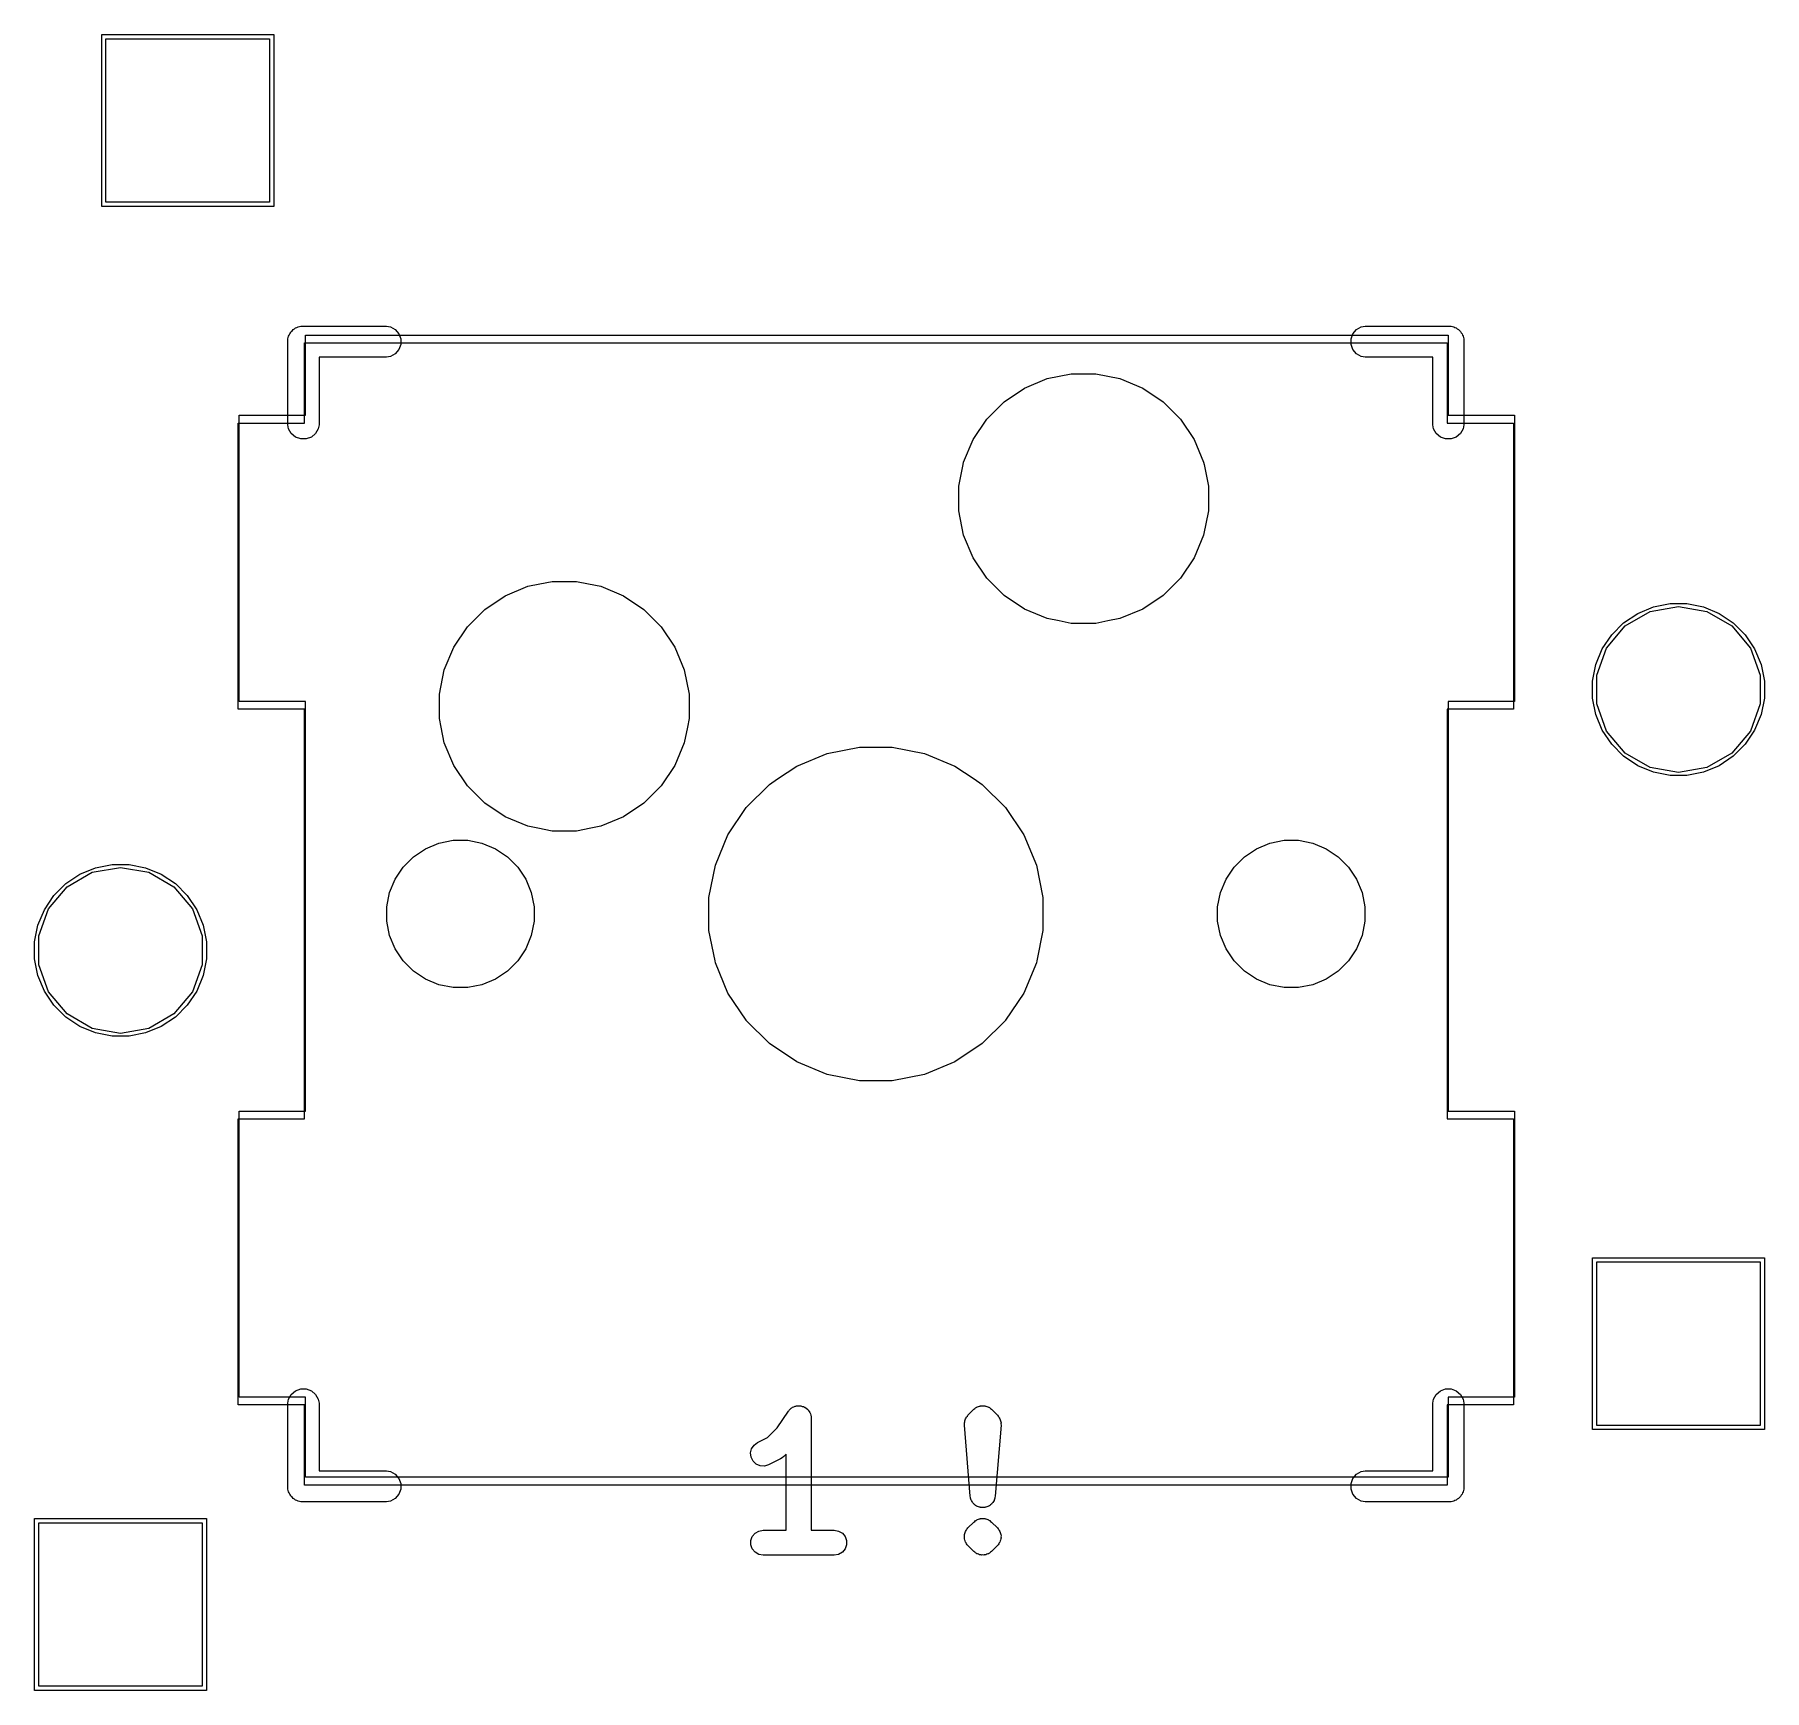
# Model space of a CAD drawing. Header units: millimetres. Extents: x 13 to 222, y -3 to 195.
# Drawn here: x 51.88 to 73.03, y 125.65 to 145.9 of the extents above; entities that cross this region are included whole.
import ezdxf

# ---------------------------------------------------------------- set-up
doc = ezdxf.new("R2010")
doc.units = ezdxf.units.MM
doc.header["$MEASUREMENT"] = 0
doc.layers.add('Ergodox plate', color=7, linetype='Continuous', lineweight=0, true_color=0xf6921e)
doc.layers.add('Orig switch cut', color=7, linetype='Continuous', lineweight=0, true_color=0xde3535)
doc.layers.add('Mask', color=134, linetype='Continuous')
doc.layers.add('Silk', color=142, linetype='Continuous')

msp = doc.modelspace()

# ---------------------------------------------------------------- linework, layer by layer
at = {"layer": 'Ergodox plate'}
msp.add_lwpolyline([(69.163, 142.222), (69.163, 141.241), (69.976, 141.241), (69.976, 137.741), (69.163, 137.741), (69.163, 132.732), (69.976, 132.732), (69.976, 129.232), (69.163, 129.232), (69.163, 128.252), (55.193, 128.252), (55.193, 129.232), (54.381, 129.232), (54.381, 132.732), (55.193, 132.732), (55.193, 137.741), (54.381, 137.741), (54.381, 141.241), (55.193, 141.241), (55.193, 142.222)], close=True, dxfattribs=at)
at = {"layer": 'Mask', "linetype": 'Continuous'}
for p, q in [((52.702, 143.795), (52.702, 145.897)), ((52.702, 145.897), (54.804, 145.897)), ((54.804, 145.897), (54.804, 143.795)), ((54.804, 143.795), (52.702, 143.795)), ((64.409, 141.718), (64.557, 141.748)), ((64.557, 141.748), (64.857, 141.748)), ((64.857, 141.748), (65.005, 141.718)), ((63.734, 141.407), (63.984, 141.574)), ((63.984, 141.574), (64.262, 141.689)), ((64.262, 141.689), (64.409, 141.718)), ((65.005, 141.718), (65.152, 141.689)), ((65.152, 141.689), (65.43, 141.574)), ((65.43, 141.574), (65.68, 141.407)), ((63.522, 141.194), (63.734, 141.407)), ((65.68, 141.407), (65.892, 141.194)), ((63.355, 140.944), (63.522, 141.194)), ((65.892, 141.194), (66.059, 140.944)), ((63.24, 140.667), (63.355, 140.944)), ((66.059, 140.944), (66.174, 140.667)), ((63.234, 140.637), (63.24, 140.667)), ((66.174, 140.667), (66.18, 140.637)), ((63.181, 140.373), (63.234, 140.637)), ((66.18, 140.637), (66.233, 140.373)), ((63.181, 140.372), (63.181, 140.373)), ((63.181, 140.071), (63.181, 140.372)), ((66.233, 140.373), (66.233, 140.372)), ((66.233, 140.372), (66.233, 140.071)), ((63.24, 139.776), (63.181, 140.071)), ((66.233, 140.071), (66.174, 139.776)), ((63.355, 139.499), (63.24, 139.776)), ((66.174, 139.776), (66.059, 139.499)), ((63.522, 139.249), (63.355, 139.499)), ((66.059, 139.499), (65.892, 139.249)), ((58.059, 139.178), (58.207, 139.208)), ((58.207, 139.208), (58.507, 139.208)), ((58.507, 139.208), (58.655, 139.178)), ((63.734, 139.036), (63.522, 139.249)), ((65.892, 139.249), (65.68, 139.036)), ((57.384, 138.867), (57.634, 139.034)), ((57.634, 139.034), (57.912, 139.149)), ((57.912, 139.149), (58.059, 139.178)), ((58.655, 139.178), (58.802, 139.149)), ((58.802, 139.149), (59.08, 139.034)), ((59.08, 139.034), (59.33, 138.867)), ((63.984, 138.869), (63.734, 139.036)), ((65.68, 139.036), (65.43, 138.869)), ((57.172, 138.654), (57.384, 138.867)), ((59.33, 138.867), (59.542, 138.654)), ((64.262, 138.754), (63.984, 138.869)), ((65.43, 138.869), (65.152, 138.754)), ((71.311, 138.703), (71.483, 138.818)), ((71.483, 138.818), (71.674, 138.897)), ((71.674, 138.897), (71.878, 138.938)), ((71.878, 138.938), (72.085, 138.938)), ((72.085, 138.938), (72.288, 138.897)), ((72.288, 138.897), (72.479, 138.818)), ((72.479, 138.818), (72.651, 138.703)), ((57.005, 138.404), (57.172, 138.654)), ((59.542, 138.654), (59.709, 138.404)), ((64.409, 138.725), (64.262, 138.754)), ((64.557, 138.696), (64.409, 138.725)), ((64.857, 138.696), (64.557, 138.696)), ((65.005, 138.725), (64.857, 138.696)), ((65.152, 138.754), (65.005, 138.725)), ((71.05, 138.384), (71.165, 138.557)), ((71.165, 138.557), (71.311, 138.703)), ((72.651, 138.703), (72.797, 138.557)), ((72.797, 138.557), (72.912, 138.384)), ((56.89, 138.128), (57.005, 138.404)), ((59.709, 138.404), (59.824, 138.128)), ((70.97, 138.193), (71.05, 138.384)), ((72.912, 138.384), (72.992, 138.193)), ((56.831, 137.832), (56.89, 138.127)), ((56.89, 138.127), (56.89, 138.128)), ((59.824, 138.128), (59.824, 138.127)), ((59.824, 138.127), (59.883, 137.832)), ((70.93, 137.99), (70.97, 138.193)), ((72.992, 138.193), (73.032, 137.99)), ((70.93, 137.783), (70.93, 137.99)), ((73.032, 137.99), (73.032, 137.783)), ((56.831, 137.531), (56.831, 137.832)), ((59.883, 137.832), (59.883, 137.531)), ((70.97, 137.58), (70.93, 137.783)), ((73.032, 137.783), (72.992, 137.58)), ((56.852, 137.428), (56.831, 137.531)), ((59.883, 137.531), (59.862, 137.428)), ((71.05, 137.389), (70.97, 137.58)), ((72.992, 137.58), (72.912, 137.389)), ((56.89, 137.236), (56.852, 137.428)), ((59.862, 137.428), (59.824, 137.236)), ((71.165, 137.217), (71.05, 137.389)), ((72.912, 137.389), (72.797, 137.217)), ((57.005, 136.959), (56.89, 137.236)), ((59.824, 137.236), (59.709, 136.959)), ((61.2, 136.95), (61.572, 137.104)), ((61.572, 137.104), (61.966, 137.183)), ((61.572, 137.104), (61.572, 137.104)), ((61.572, 137.104), (61.572, 137.104)), ((61.966, 137.183), (62.368, 137.183)), ((62.368, 137.183), (62.762, 137.104)), ((62.762, 137.104), (62.762, 137.104)), ((62.762, 137.104), (62.762, 137.104)), ((62.762, 137.104), (63.134, 136.95)), ((71.311, 137.07), (71.165, 137.217)), ((71.483, 136.955), (71.311, 137.07)), ((72.651, 137.07), (72.479, 136.955)), ((72.797, 137.217), (72.651, 137.07)), ((57.172, 136.709), (57.005, 136.959)), ((59.709, 136.959), (59.542, 136.709)), ((60.965, 136.793), (61.2, 136.95)), ((63.134, 136.95), (63.369, 136.793)), ((71.674, 136.876), (71.483, 136.955)), ((71.878, 136.836), (71.674, 136.876)), ((72.288, 136.876), (72.085, 136.836)), ((72.479, 136.955), (72.288, 136.876)), ((57.384, 136.496), (57.172, 136.709)), ((59.542, 136.709), (59.33, 136.496)), ((60.582, 136.443), (60.866, 136.727)), ((60.866, 136.727), (60.965, 136.793)), ((63.369, 136.793), (63.468, 136.727)), ((63.468, 136.727), (63.753, 136.443)), ((72.085, 136.836), (71.878, 136.836)), ((57.634, 136.329), (57.384, 136.496)), ((59.33, 136.496), (59.08, 136.329)), ((60.358, 136.108), (60.582, 136.443)), ((60.582, 136.443), (60.582, 136.443)), ((63.753, 136.443), (63.753, 136.443)), ((63.753, 136.443), (63.976, 136.108)), ((57.912, 136.214), (57.634, 136.329)), ((59.08, 136.329), (58.802, 136.214)), ((56.66, 135.94), (56.824, 136.008)), ((56.824, 136.008), (56.998, 136.043)), ((56.998, 136.043), (57.176, 136.043)), ((57.176, 136.043), (57.35, 136.008)), ((57.35, 136.008), (57.514, 135.94)), ((58.034, 136.19), (57.912, 136.214)), ((58.207, 136.156), (58.034, 136.19)), ((58.507, 136.156), (58.207, 136.156)), ((58.68, 136.19), (58.507, 136.156)), ((58.802, 136.214), (58.68, 136.19)), ((60.204, 135.737), (60.358, 136.108)), ((63.976, 136.108), (64.13, 135.737)), ((66.82, 135.94), (66.984, 136.008)), ((66.984, 136.008), (67.158, 136.043)), ((67.158, 136.043), (67.336, 136.043)), ((67.336, 136.043), (67.51, 136.008)), ((67.51, 136.008), (67.674, 135.94)), ((56.387, 135.716), (56.513, 135.841)), ((56.513, 135.841), (56.66, 135.94)), ((57.514, 135.94), (57.661, 135.841)), ((57.661, 135.841), (57.787, 135.716)), ((66.547, 135.716), (66.673, 135.841)), ((66.673, 135.841), (66.82, 135.94)), ((67.674, 135.94), (67.821, 135.841)), ((67.821, 135.841), (67.947, 135.716)), ((52.261, 135.513), (52.433, 135.628)), ((52.433, 135.628), (52.624, 135.707)), ((52.624, 135.707), (52.828, 135.748)), ((52.828, 135.748), (53.035, 135.748)), ((53.035, 135.748), (53.238, 135.707)), ((53.238, 135.707), (53.429, 135.628)), ((53.429, 135.628), (53.601, 135.513)), ((56.289, 135.568), (56.387, 135.716)), ((57.787, 135.716), (57.886, 135.568)), ((60.126, 135.343), (60.204, 135.737)), ((60.204, 135.737), (60.204, 135.737)), ((64.13, 135.737), (64.13, 135.737)), ((64.13, 135.737), (64.208, 135.343)), ((66.449, 135.568), (66.547, 135.716)), ((67.947, 135.716), (68.046, 135.568)), ((52.115, 135.367), (52.261, 135.513)), ((53.601, 135.513), (53.747, 135.367)), ((56.186, 135.23), (56.221, 135.404)), ((56.221, 135.404), (56.289, 135.568)), ((57.886, 135.568), (57.953, 135.404)), ((57.953, 135.404), (57.988, 135.23)), ((66.346, 135.23), (66.381, 135.404)), ((66.381, 135.404), (66.449, 135.568)), ((68.046, 135.568), (68.113, 135.404)), ((68.113, 135.404), (68.148, 135.23)), ((51.92, 135.003), (52, 135.194)), ((52, 135.194), (52.115, 135.367)), ((53.747, 135.367), (53.862, 135.194)), ((53.862, 135.194), (53.942, 135.003)), ((56.186, 135.053), (56.186, 135.23)), ((57.988, 135.23), (57.988, 135.053)), ((60.126, 134.941), (60.126, 135.343)), ((64.208, 135.343), (64.208, 134.941)), ((66.346, 135.053), (66.346, 135.23)), ((68.148, 135.23), (68.148, 135.053)), ((51.88, 134.8), (51.92, 135.003)), ((53.942, 135.003), (53.982, 134.8)), ((56.221, 134.879), (56.186, 135.053)), ((57.988, 135.053), (57.953, 134.879)), ((66.381, 134.879), (66.346, 135.053)), ((68.148, 135.053), (68.113, 134.879)), ((51.88, 134.593), (51.88, 134.8)), ((53.982, 134.8), (53.982, 134.593)), ((56.289, 134.715), (56.221, 134.879)), ((57.953, 134.879), (57.886, 134.715)), ((60.2, 134.567), (60.126, 134.941)), ((64.208, 134.941), (64.134, 134.567)), ((66.449, 134.715), (66.381, 134.879)), ((68.113, 134.879), (68.046, 134.715)), ((51.92, 134.39), (51.88, 134.593)), ((53.982, 134.593), (53.942, 134.39)), ((56.387, 134.567), (56.289, 134.715)), ((56.513, 134.442), (56.387, 134.567)), ((57.787, 134.567), (57.661, 134.442)), ((57.886, 134.715), (57.787, 134.567)), ((60.204, 134.546), (60.2, 134.567)), ((60.358, 134.175), (60.204, 134.546)), ((64.13, 134.546), (63.976, 134.175)), ((64.134, 134.567), (64.13, 134.546)), ((66.547, 134.567), (66.449, 134.715)), ((66.673, 134.442), (66.547, 134.567)), ((67.947, 134.567), (67.821, 134.442)), ((68.046, 134.715), (67.947, 134.567)), ((52, 134.199), (51.92, 134.39)), ((53.942, 134.39), (53.862, 134.199)), ((56.66, 134.343), (56.513, 134.442)), ((56.824, 134.275), (56.66, 134.343)), ((57.514, 134.343), (57.35, 134.275)), ((57.661, 134.442), (57.514, 134.343)), ((66.82, 134.343), (66.673, 134.442)), ((66.984, 134.275), (66.82, 134.343)), ((67.674, 134.343), (67.51, 134.275)), ((67.821, 134.442), (67.674, 134.343)), ((52.115, 134.027), (52, 134.199)), ((53.862, 134.199), (53.747, 134.027)), ((56.998, 134.241), (56.824, 134.275)), ((57.176, 134.241), (56.998, 134.241)), ((57.35, 134.275), (57.176, 134.241)), ((60.581, 133.842), (60.358, 134.175)), ((63.976, 134.175), (63.754, 133.842)), ((67.158, 134.241), (66.984, 134.275)), ((67.336, 134.241), (67.158, 134.241)), ((67.51, 134.275), (67.336, 134.241)), ((52.261, 133.88), (52.115, 134.027)), ((53.747, 134.027), (53.601, 133.88)), ((52.433, 133.765), (52.261, 133.88)), ((52.624, 133.686), (52.433, 133.765)), ((52.828, 133.646), (52.624, 133.686)), ((53.238, 133.686), (53.035, 133.646)), ((53.429, 133.765), (53.238, 133.686)), ((53.601, 133.88), (53.429, 133.765)), ((60.582, 133.84), (60.581, 133.842)), ((60.866, 133.556), (60.582, 133.84)), ((63.753, 133.84), (63.468, 133.556)), ((63.754, 133.842), (63.753, 133.84)), ((53.035, 133.646), (52.828, 133.646)), ((61.2, 133.333), (60.866, 133.556)), ((60.866, 133.556), (60.866, 133.556)), ((63.468, 133.556), (63.134, 133.333)), ((63.468, 133.556), (63.468, 133.556)), ((61.572, 133.179), (61.2, 133.333)), ((63.134, 133.333), (62.762, 133.179)), ((61.966, 133.101), (61.572, 133.179)), ((61.572, 133.179), (61.572, 133.179)), ((61.572, 133.179), (61.572, 133.179)), ((62.368, 133.101), (61.966, 133.101)), ((62.762, 133.179), (62.368, 133.101)), ((62.762, 133.179), (62.762, 133.179)), ((62.762, 133.179), (62.762, 133.179)), ((70.93, 128.836), (70.93, 130.938)), ((70.93, 130.938), (73.032, 130.938)), ((73.032, 130.938), (73.032, 128.836)), ((73.032, 128.836), (70.93, 128.836)), ((51.88, 125.646), (51.88, 127.748)), ((51.88, 127.748), (53.982, 127.748)), ((53.982, 127.748), (53.982, 125.646)), ((53.982, 125.646), (51.88, 125.646))]:
    msp.add_line(p, q, dxfattribs=at)
at = {"layer": 'Orig switch cut'}
msp.add_lwpolyline([(69.152, 142.127), (69.152, 141.146), (69.965, 141.146), (69.965, 137.646), (69.152, 137.646), (69.152, 132.637), (69.965, 132.637), (69.965, 129.137), (69.152, 129.137), (69.152, 128.157), (55.182, 128.157), (55.182, 129.137), (54.369, 129.137), (54.369, 132.637), (55.182, 132.637), (55.182, 137.646), (54.369, 137.646), (54.369, 141.146), (55.182, 141.146), (55.182, 142.127)], close=True, dxfattribs=at)
at = {"layer": 'Silk', "linetype": 'Continuous'}
for p, q in [((52.753, 143.846), (52.753, 145.846)), ((52.753, 145.846), (54.753, 145.846)), ((54.753, 145.846), (54.753, 143.846)), ((54.753, 143.846), (52.753, 143.846)), ((54.977, 142.175), (54.982, 142.191)), ((54.977, 142.158), (54.977, 142.175)), ((54.977, 141.125), (54.977, 142.158)), ((54.977, 142.158), (54.977, 142.158)), ((54.982, 142.191), (54.985, 142.208)), ((54.985, 142.208), (54.994, 142.222)), ((54.994, 142.222), (55, 142.238)), ((55, 142.238), (55.01, 142.251)), ((55.01, 142.251), (55.019, 142.266)), ((55.019, 142.266), (55.032, 142.277)), ((55.032, 142.277), (55.043, 142.29)), ((55.043, 142.29), (55.057, 142.298)), ((55.057, 142.298), (55.07, 142.309)), ((55.07, 142.309), (55.086, 142.315)), ((55.086, 142.315), (55.101, 142.323)), ((55.101, 142.323), (55.118, 142.326)), ((55.118, 142.326), (55.134, 142.332)), ((55.134, 142.332), (55.15, 142.332)), ((55.15, 142.332), (55.15, 142.332)), ((55.15, 142.332), (56.184, 142.332)), ((56.184, 142.332), (56.233, 142.323)), ((56.233, 142.323), (56.291, 142.29)), ((56.291, 142.29), (56.335, 142.238)), ((56.335, 142.238), (56.358, 142.175)), ((56.358, 142.175), (56.358, 142.108)), ((67.977, 142.175), (68, 142.238)), ((67.977, 142.108), (67.977, 142.175)), ((68, 142.238), (68.043, 142.29)), ((68.043, 142.29), (68.101, 142.323)), ((68.101, 142.323), (68.15, 142.332)), ((68.15, 142.332), (69.184, 142.332)), ((69.184, 142.332), (69.201, 142.332)), ((69.184, 142.332), (69.184, 142.332)), ((69.201, 142.332), (69.217, 142.326)), ((69.217, 142.326), (69.233, 142.323)), ((69.233, 142.323), (69.248, 142.315)), ((69.248, 142.315), (69.264, 142.309)), ((69.264, 142.309), (69.277, 142.298)), ((69.277, 142.298), (69.291, 142.29)), ((69.291, 142.29), (69.302, 142.277)), ((69.302, 142.277), (69.315, 142.266)), ((69.315, 142.266), (69.324, 142.251)), ((69.324, 142.251), (69.335, 142.238)), ((69.335, 142.238), (69.34, 142.222)), ((69.34, 142.222), (69.349, 142.208)), ((69.349, 142.208), (69.352, 142.191)), ((69.352, 142.191), (69.358, 142.175)), ((69.358, 142.175), (69.358, 142.158)), ((69.358, 142.158), (69.358, 142.158)), ((69.358, 142.158), (69.358, 141.125)), ((56.184, 141.951), (55.358, 141.951)), ((55.358, 141.951), (55.358, 141.125)), ((56.233, 141.96), (56.184, 141.951)), ((56.291, 141.993), (56.233, 141.96)), ((56.335, 142.045), (56.291, 141.993)), ((56.358, 142.108), (56.335, 142.045)), ((68, 142.045), (67.977, 142.108)), ((68.043, 141.993), (68, 142.045)), ((68.101, 141.96), (68.043, 141.993)), ((68.15, 141.951), (68.101, 141.96)), ((68.977, 141.951), (68.15, 141.951)), ((68.977, 141.125), (68.977, 141.951)), ((54.985, 141.075), (54.977, 141.125)), ((55.358, 141.125), (55.349, 141.075)), ((68.985, 141.075), (68.977, 141.125)), ((69.358, 141.125), (69.349, 141.075)), ((55.019, 141.017), (54.985, 141.075)), ((55.07, 140.974), (55.019, 141.017)), ((55.134, 140.951), (55.07, 140.974)), ((55.201, 140.951), (55.134, 140.951)), ((55.264, 140.974), (55.201, 140.951)), ((55.315, 141.017), (55.264, 140.974)), ((55.349, 141.075), (55.315, 141.017)), ((69.019, 141.017), (68.985, 141.075)), ((69.07, 140.974), (69.019, 141.017)), ((69.134, 140.951), (69.07, 140.974)), ((69.201, 140.951), (69.134, 140.951)), ((69.264, 140.974), (69.201, 140.951)), ((69.315, 141.017), (69.264, 140.974)), ((69.349, 141.075), (69.315, 141.017)), ((71.328, 138.664), (71.634, 138.841)), ((71.634, 138.841), (71.981, 138.902)), ((71.981, 138.902), (72.328, 138.841)), ((72.328, 138.841), (72.634, 138.664)), ((71.102, 138.394), (71.328, 138.664)), ((72.634, 138.664), (72.86, 138.394)), ((70.981, 138.063), (71.102, 138.394)), ((72.86, 138.394), (72.981, 138.063)), ((70.981, 137.71), (70.981, 138.063)), ((72.981, 138.063), (72.981, 137.71)), ((71.102, 137.379), (70.981, 137.71)), ((72.981, 137.71), (72.86, 137.379)), ((71.328, 137.109), (71.102, 137.379)), ((72.86, 137.379), (72.634, 137.109)), ((71.634, 136.932), (71.328, 137.109)), ((72.634, 137.109), (72.328, 136.932)), ((71.981, 136.871), (71.634, 136.932)), ((72.328, 136.932), (71.981, 136.871)), ((52.278, 135.474), (52.584, 135.651)), ((52.584, 135.651), (52.931, 135.712)), ((52.931, 135.712), (53.278, 135.651)), ((53.278, 135.651), (53.584, 135.474)), ((52.052, 135.204), (52.278, 135.474)), ((53.584, 135.474), (53.81, 135.204)), ((51.931, 134.873), (52.052, 135.204)), ((53.81, 135.204), (53.931, 134.873)), ((51.931, 134.52), (51.931, 134.873)), ((53.931, 134.873), (53.931, 134.52)), ((52.052, 134.189), (51.931, 134.52)), ((53.931, 134.52), (53.81, 134.189)), ((52.278, 133.919), (52.052, 134.189)), ((53.81, 134.189), (53.584, 133.919)), ((52.584, 133.742), (52.278, 133.919)), ((53.584, 133.919), (53.278, 133.742)), ((52.931, 133.681), (52.584, 133.742)), ((53.278, 133.742), (52.931, 133.681)), ((70.981, 128.887), (70.981, 130.887)), ((70.981, 130.887), (72.981, 130.887)), ((72.981, 130.887), (72.981, 128.887)), ((54.985, 129.208), (55.019, 129.266)), ((55.019, 129.266), (55.07, 129.309)), ((55.07, 129.309), (55.134, 129.332)), ((55.134, 129.332), (55.201, 129.332)), ((55.201, 129.332), (55.264, 129.309)), ((55.264, 129.309), (55.315, 129.266)), ((55.315, 129.266), (55.349, 129.208)), ((68.985, 129.208), (69.019, 129.266)), ((69.019, 129.266), (69.07, 129.309)), ((69.07, 129.309), (69.134, 129.332)), ((69.134, 129.332), (69.201, 129.332)), ((69.201, 129.332), (69.264, 129.309)), ((69.264, 129.309), (69.315, 129.266)), ((69.315, 129.266), (69.349, 129.208)), ((54.977, 129.158), (54.985, 129.208)), ((54.977, 128.175), (54.977, 129.158)), ((55.349, 129.208), (55.358, 129.158)), ((55.358, 129.158), (55.358, 128.332)), ((60.96, 128.856), (61.097, 129.061)), ((61.097, 129.061), (61.103, 129.067)), ((61.103, 129.067), (61.107, 129.074)), ((61.107, 129.074), (61.121, 129.086)), ((61.121, 129.086), (61.133, 129.099)), ((61.133, 129.099), (61.141, 129.103)), ((61.141, 129.103), (61.147, 129.108)), ((61.147, 129.108), (61.165, 129.114)), ((61.165, 129.114), (61.181, 129.122)), ((61.181, 129.122), (61.189, 129.123)), ((61.189, 129.123), (61.197, 129.126)), ((61.197, 129.126), (61.215, 129.126)), ((61.215, 129.126), (61.233, 129.128)), ((61.233, 129.128), (61.242, 129.126)), ((61.242, 129.126), (61.25, 129.126)), ((61.25, 129.126), (61.267, 129.12)), ((61.267, 129.12), (61.285, 129.116)), ((61.285, 129.116), (61.292, 129.111)), ((61.292, 129.111), (61.3, 129.108)), ((61.3, 129.108), (61.314, 129.096)), ((61.314, 129.096), (61.329, 129.086)), ((61.329, 129.086), (61.334, 129.08)), ((61.334, 129.08), (61.34, 129.074)), ((61.34, 129.074), (61.35, 129.058)), ((61.35, 129.058), (61.36, 129.044)), ((61.36, 129.044), (61.363, 129.036)), ((61.363, 129.036), (61.367, 129.028)), ((61.367, 129.028), (61.37, 129.01)), ((63.293, 129.011), (63.366, 129.084)), ((63.366, 129.084), (63.377, 129.092)), ((63.377, 129.092), (63.386, 129.101)), ((63.386, 129.101), (63.392, 129.104)), ((63.392, 129.104), (63.397, 129.108)), ((63.397, 129.108), (63.403, 129.11)), ((63.403, 129.11), (63.409, 129.114)), ((63.409, 129.114), (63.422, 129.118)), ((63.422, 129.118), (63.434, 129.123)), ((63.434, 129.123), (63.441, 129.124)), ((63.441, 129.124), (63.447, 129.126)), ((63.447, 129.126), (63.454, 129.126)), ((63.454, 129.126), (63.46, 129.128)), ((63.46, 129.128), (63.473, 129.127)), ((63.473, 129.127), (63.487, 129.128)), ((63.487, 129.128), (63.493, 129.126)), ((63.493, 129.126), (63.5, 129.126)), ((63.5, 129.126), (63.506, 129.124)), ((63.506, 129.124), (63.513, 129.123)), ((63.513, 129.123), (63.525, 129.118)), ((63.525, 129.118), (63.538, 129.114)), ((63.538, 129.114), (63.543, 129.11)), ((63.543, 129.11), (63.55, 129.108)), ((63.55, 129.108), (63.555, 129.104)), ((63.555, 129.104), (63.561, 129.101)), ((63.561, 129.101), (63.57, 129.092)), ((63.57, 129.092), (63.581, 129.084)), ((63.581, 129.084), (63.654, 129.011)), ((68.977, 129.158), (68.985, 129.208)), ((68.977, 128.332), (68.977, 129.158)), ((69.349, 129.208), (69.358, 129.158)), ((69.358, 129.158), (69.358, 128.125)), ((60.843, 128.739), (60.96, 128.856)), ((61.37, 129.01), (61.375, 128.993)), ((61.375, 128.993), (61.375, 128.985)), ((61.375, 128.985), (61.376, 128.976)), ((61.376, 128.976), (61.376, 127.605)), ((63.249, 128.917), (63.253, 128.93)), ((63.25, 128.904), (63.249, 128.917)), ((63.249, 128.891), (63.25, 128.904)), ((63.322, 128.02), (63.249, 128.891)), ((63.253, 128.93), (63.254, 128.944)), ((63.254, 128.944), (63.259, 128.955)), ((63.259, 128.955), (63.263, 128.968)), ((63.263, 128.968), (63.271, 128.979)), ((63.271, 128.979), (63.276, 128.992)), ((63.276, 128.992), (63.286, 129.001)), ((63.286, 129.001), (63.293, 129.011)), ((63.698, 128.891), (63.625, 128.02)), ((63.654, 129.011), (63.661, 129.001)), ((63.661, 129.001), (63.67, 128.992)), ((63.67, 128.992), (63.676, 128.979)), ((63.676, 128.979), (63.684, 128.968)), ((63.684, 128.968), (63.687, 128.955)), ((63.687, 128.955), (63.693, 128.944)), ((63.693, 128.944), (63.694, 128.93)), ((63.694, 128.93), (63.698, 128.917)), ((63.698, 128.917), (63.697, 128.904)), ((63.697, 128.904), (63.698, 128.891)), ((72.981, 128.887), (70.981, 128.887)), ((60.648, 128.601), (60.678, 128.646)), ((60.678, 128.646), (60.72, 128.677)), ((60.72, 128.677), (60.843, 128.739)), ((60.636, 128.55), (60.648, 128.601)), ((60.642, 128.497), (60.636, 128.55)), ((60.666, 128.45), (60.642, 128.497)), ((60.704, 128.414), (60.666, 128.45)), ((60.753, 128.393), (60.704, 128.414)), ((60.856, 128.404), (60.806, 128.389)), ((61.002, 128.477), (60.856, 128.404)), ((61.021, 128.492), (61.002, 128.477)), ((61.041, 128.506), (61.021, 128.492)), ((61.071, 128.536), (61.041, 128.506)), ((61.071, 127.605), (61.071, 128.536)), ((55.358, 128.332), (56.184, 128.332)), ((56.184, 128.332), (56.233, 128.323)), ((56.233, 128.323), (56.291, 128.29)), ((56.291, 128.29), (56.335, 128.238)), ((56.335, 128.238), (56.358, 128.175)), ((60.806, 128.389), (60.753, 128.393)), ((67.977, 128.175), (68, 128.238)), ((68, 128.238), (68.043, 128.29)), ((68.043, 128.29), (68.101, 128.323)), ((68.101, 128.323), (68.15, 128.332)), ((68.15, 128.332), (68.977, 128.332)), ((54.977, 128.108), (54.977, 128.175)), ((54.982, 128.092), (54.977, 128.108)), ((54.985, 128.075), (54.982, 128.092)), ((54.994, 128.061), (54.985, 128.075)), ((55, 128.045), (54.994, 128.061)), ((55.01, 128.032), (55, 128.045)), ((55.019, 128.017), (55.01, 128.032)), ((55.032, 128.006), (55.019, 128.017)), ((55.043, 127.993), (55.032, 128.006)), ((55.057, 127.985), (55.043, 127.993)), ((55.07, 127.974), (55.057, 127.985)), ((55.086, 127.968), (55.07, 127.974)), ((56.291, 127.993), (56.233, 127.96)), ((56.335, 128.045), (56.291, 127.993)), ((56.358, 128.108), (56.335, 128.045)), ((56.358, 128.175), (56.358, 128.108)), ((63.325, 128.007), (63.322, 128.02)), ((63.326, 127.993), (63.325, 128.007)), ((63.329, 127.987), (63.326, 127.993)), ((63.33, 127.981), (63.329, 127.987)), ((63.333, 127.975), (63.33, 127.981)), ((63.335, 127.969), (63.333, 127.975)), ((63.613, 127.975), (63.612, 127.969)), ((63.617, 127.981), (63.613, 127.975)), ((63.618, 127.987), (63.617, 127.981)), ((63.62, 127.993), (63.618, 127.987)), ((63.622, 128.007), (63.62, 127.993)), ((63.625, 128.02), (63.622, 128.007)), ((67.977, 128.108), (67.977, 128.175)), ((68, 128.045), (67.977, 128.108)), ((68.043, 127.993), (68, 128.045)), ((68.101, 127.96), (68.043, 127.993)), ((69.264, 127.974), (69.248, 127.968)), ((69.277, 127.985), (69.264, 127.974)), ((69.291, 127.993), (69.277, 127.985)), ((69.302, 128.006), (69.291, 127.993)), ((69.315, 128.017), (69.302, 128.006)), ((69.324, 128.032), (69.315, 128.017)), ((69.335, 128.045), (69.324, 128.032)), ((69.34, 128.061), (69.335, 128.045)), ((69.349, 128.075), (69.34, 128.061)), ((69.352, 128.092), (69.349, 128.075)), ((69.358, 128.108), (69.352, 128.092)), ((69.358, 128.125), (69.358, 128.125)), ((69.358, 128.125), (69.358, 128.108)), ((55.101, 127.96), (55.086, 127.968)), ((55.118, 127.957), (55.101, 127.96)), ((55.134, 127.951), (55.118, 127.957)), ((55.15, 127.951), (55.134, 127.951)), ((56.184, 127.951), (55.15, 127.951)), ((55.15, 127.951), (55.15, 127.951)), ((56.233, 127.96), (56.184, 127.951)), ((63.343, 127.957), (63.335, 127.969)), ((63.349, 127.945), (63.343, 127.957)), ((63.353, 127.94), (63.349, 127.945)), ((63.357, 127.935), (63.353, 127.94)), ((63.362, 127.931), (63.357, 127.935)), ((63.365, 127.925), (63.362, 127.931)), ((63.377, 127.917), (63.365, 127.925)), ((63.386, 127.908), (63.377, 127.917)), ((63.392, 127.905), (63.386, 127.908)), ((63.397, 127.901), (63.392, 127.905)), ((63.403, 127.899), (63.397, 127.901)), ((63.408, 127.895), (63.403, 127.899)), ((63.422, 127.891), (63.408, 127.895)), ((63.435, 127.885), (63.422, 127.891)), ((63.441, 127.885), (63.435, 127.885)), ((63.447, 127.883), (63.441, 127.885)), ((63.453, 127.883), (63.447, 127.883)), ((63.459, 127.881), (63.453, 127.883)), ((63.473, 127.882), (63.459, 127.881)), ((63.487, 127.881), (63.473, 127.882)), ((63.493, 127.883), (63.487, 127.881)), ((63.5, 127.883), (63.493, 127.883)), ((63.506, 127.885), (63.5, 127.883)), ((63.512, 127.885), (63.506, 127.885)), ((63.525, 127.891), (63.512, 127.885)), ((63.538, 127.895), (63.525, 127.891)), ((63.544, 127.899), (63.538, 127.895)), ((63.55, 127.901), (63.544, 127.899)), ((63.554, 127.905), (63.55, 127.901)), ((63.56, 127.908), (63.554, 127.905)), ((63.57, 127.917), (63.56, 127.908)), ((63.582, 127.925), (63.57, 127.917)), ((63.585, 127.931), (63.582, 127.925)), ((63.59, 127.935), (63.585, 127.931)), ((63.593, 127.94), (63.59, 127.935)), ((63.598, 127.945), (63.593, 127.94)), ((63.604, 127.957), (63.598, 127.945)), ((63.612, 127.969), (63.604, 127.957)), ((68.15, 127.951), (68.101, 127.96)), ((69.184, 127.951), (68.15, 127.951)), ((69.201, 127.951), (69.184, 127.951)), ((69.184, 127.951), (69.184, 127.951)), ((69.217, 127.957), (69.201, 127.951)), ((69.233, 127.96), (69.217, 127.957)), ((69.248, 127.968), (69.233, 127.96)), ((51.931, 125.697), (51.931, 127.697)), ((51.931, 127.697), (53.931, 127.697)), ((53.931, 127.697), (53.931, 125.697)), ((60.656, 127.528), (60.69, 127.569)), ((60.69, 127.569), (60.736, 127.595)), ((60.736, 127.595), (60.788, 127.605)), ((60.788, 127.605), (61.071, 127.605)), ((61.376, 127.605), (61.659, 127.605)), ((61.659, 127.605), (61.711, 127.595)), ((61.711, 127.595), (61.757, 127.569)), ((61.757, 127.569), (61.791, 127.528)), ((63.249, 127.538), (63.252, 127.551)), ((63.252, 127.551), (63.254, 127.564)), ((63.254, 127.564), (63.259, 127.576)), ((63.259, 127.576), (63.263, 127.589)), ((63.263, 127.589), (63.27, 127.6)), ((63.27, 127.6), (63.276, 127.612)), ((63.276, 127.612), (63.285, 127.622)), ((63.285, 127.622), (63.293, 127.633)), ((63.293, 127.633), (63.366, 127.705)), ((63.366, 127.705), (63.377, 127.713)), ((63.377, 127.713), (63.386, 127.722)), ((63.386, 127.722), (63.392, 127.725)), ((63.392, 127.725), (63.397, 127.729)), ((63.397, 127.729), (63.403, 127.732)), ((63.403, 127.732), (63.409, 127.735)), ((63.409, 127.735), (63.422, 127.739)), ((63.422, 127.739), (63.434, 127.745)), ((63.434, 127.745), (63.441, 127.745)), ((63.441, 127.745), (63.447, 127.747)), ((63.447, 127.747), (63.454, 127.747)), ((63.454, 127.747), (63.46, 127.749)), ((63.46, 127.749), (63.473, 127.748)), ((63.473, 127.748), (63.487, 127.749)), ((63.487, 127.749), (63.493, 127.747)), ((63.493, 127.747), (63.5, 127.747)), ((63.5, 127.747), (63.506, 127.745)), ((63.506, 127.745), (63.513, 127.745)), ((63.513, 127.745), (63.525, 127.739)), ((63.525, 127.739), (63.538, 127.735)), ((63.538, 127.735), (63.543, 127.732)), ((63.543, 127.732), (63.55, 127.729)), ((63.55, 127.729), (63.555, 127.725)), ((63.555, 127.725), (63.561, 127.722)), ((63.561, 127.722), (63.57, 127.713)), ((63.57, 127.713), (63.581, 127.705)), ((63.581, 127.705), (63.654, 127.633)), ((63.654, 127.633), (63.661, 127.622)), ((63.661, 127.622), (63.671, 127.612)), ((63.671, 127.612), (63.676, 127.6)), ((63.676, 127.6), (63.684, 127.589)), ((63.684, 127.589), (63.688, 127.576)), ((63.688, 127.576), (63.693, 127.564)), ((63.693, 127.564), (63.694, 127.551)), ((63.694, 127.551), (63.698, 127.538)), ((60.638, 127.479), (60.656, 127.528)), ((60.638, 127.426), (60.638, 127.479)), ((60.656, 127.376), (60.638, 127.426)), ((60.69, 127.335), (60.656, 127.376)), ((60.736, 127.309), (60.69, 127.335)), ((61.757, 127.335), (61.711, 127.309)), ((61.791, 127.376), (61.757, 127.335)), ((61.791, 127.528), (61.809, 127.479)), ((61.809, 127.426), (61.791, 127.376)), ((61.809, 127.479), (61.809, 127.426)), ((63.25, 127.525), (63.249, 127.538)), ((63.249, 127.511), (63.25, 127.525)), ((63.252, 127.499), (63.249, 127.511)), ((63.254, 127.485), (63.252, 127.499)), ((63.259, 127.473), (63.254, 127.485)), ((63.263, 127.46), (63.259, 127.473)), ((63.27, 127.449), (63.263, 127.46)), ((63.276, 127.437), (63.27, 127.449)), ((63.285, 127.428), (63.276, 127.437)), ((63.293, 127.417), (63.285, 127.428)), ((63.366, 127.344), (63.293, 127.417)), ((63.377, 127.337), (63.366, 127.344)), ((63.386, 127.327), (63.377, 127.337)), ((63.57, 127.337), (63.561, 127.327)), ((63.581, 127.344), (63.57, 127.337)), ((63.654, 127.417), (63.581, 127.344)), ((63.661, 127.428), (63.654, 127.417)), ((63.671, 127.437), (63.661, 127.428)), ((63.676, 127.449), (63.671, 127.437)), ((63.684, 127.46), (63.676, 127.449)), ((63.688, 127.473), (63.684, 127.46)), ((63.693, 127.485), (63.688, 127.473)), ((63.694, 127.499), (63.693, 127.485)), ((63.698, 127.511), (63.694, 127.499)), ((63.698, 127.538), (63.697, 127.525)), ((63.697, 127.525), (63.698, 127.511)), ((60.788, 127.3), (60.736, 127.309)), ((61.659, 127.3), (60.788, 127.3)), ((61.711, 127.309), (61.659, 127.3)), ((63.392, 127.325), (63.386, 127.327)), ((63.397, 127.32), (63.392, 127.325)), ((63.403, 127.318), (63.397, 127.32)), ((63.409, 127.314), (63.403, 127.318)), ((63.422, 127.311), (63.409, 127.314)), ((63.434, 127.305), (63.422, 127.311)), ((63.441, 127.304), (63.434, 127.305)), ((63.447, 127.302), (63.441, 127.304)), ((63.454, 127.302), (63.447, 127.302)), ((63.46, 127.3), (63.454, 127.302)), ((63.473, 127.302), (63.46, 127.3)), ((63.487, 127.3), (63.473, 127.302)), ((63.493, 127.302), (63.487, 127.3)), ((63.5, 127.302), (63.493, 127.302)), ((63.506, 127.304), (63.5, 127.302)), ((63.513, 127.305), (63.506, 127.304)), ((63.525, 127.311), (63.513, 127.305)), ((63.538, 127.314), (63.525, 127.311)), ((63.543, 127.318), (63.538, 127.314)), ((63.55, 127.32), (63.543, 127.318)), ((63.555, 127.325), (63.55, 127.32)), ((63.561, 127.327), (63.555, 127.325)), ((53.931, 125.697), (51.931, 125.697))]:
    msp.add_line(p, q, dxfattribs=at)

doc.saveas('drawing.dxf')
